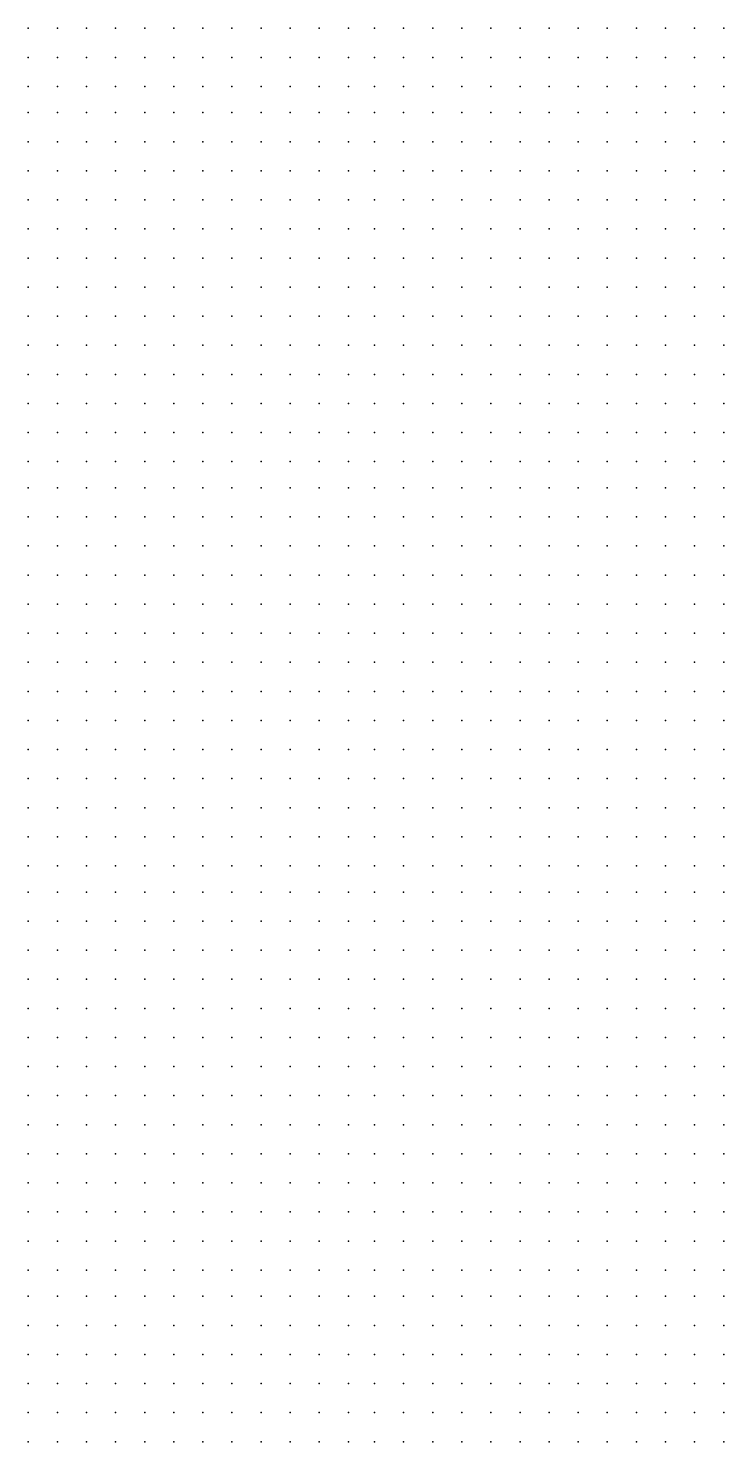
# Model space of a CAD drawing. Extents: x 0.009 to 0.993, y 0.019 to 1.002.
# Drawn here: x 0.506 to 0.745, y 0.019 to 0.505 of the extents above; entities that cross this region are included whole.
import ezdxf

# ---------------------------------------------------------------- set-up
doc = ezdxf.new("R2010")
doc.units = 0

msp = doc.modelspace()

# ---------------------------------------------------------------- linework, layer by layer
at = {"color": 131}
for p in [(0.506, 0.505, 0.441), (0.506, 0.495, 0.438), (0.506, 0.178, 0.439), (0.506, 0.168, 0.441), (0.725, 0.158, 0.439), (0.735, 0.158, 0.438), (0.516, 0.148, 0.44), (0.526, 0.138, 0.438), (0.526, 0.128, 0.44), (0.655, 0.128, 0.438), (0.536, 0.118, 0.439), (0.645, 0.118, 0.438), (0.546, 0.108, 0.439), (0.635, 0.108, 0.438), (0.556, 0.098, 0.44), (0.625, 0.098, 0.438), (0.566, 0.088, 0.441), (0.576, 0.088, 0.44), (0.586, 0.088, 0.438), (0.606, 0.088, 0.438), (0.616, 0.088, 0.441)]:
    msp.add_point(p, dxfattribs=at)
at = {"color": 128}
for p in [(0.516, 0.505, 0.429), (0.506, 0.476, 0.43), (0.506, 0.227, 0.427), (0.506, 0.217, 0.43), (0.516, 0.198, 0.428), (0.526, 0.178, 0.427), (0.526, 0.168, 0.43), (0.536, 0.158, 0.428), (0.695, 0.158, 0.429), (0.546, 0.148, 0.427), (0.546, 0.138, 0.43), (0.655, 0.138, 0.43), (0.556, 0.128, 0.429), (0.566, 0.118, 0.428), (0.576, 0.108, 0.429), (0.625, 0.108, 0.43), (0.596, 0.098, 0.429), (0.606, 0.098, 0.429)]:
    msp.add_point(p, dxfattribs=at)
at = {"color": 125}
for p in [(0.526, 0.505, 0.418), (0.506, 0.247, 0.419), (0.516, 0.227, 0.418), (0.526, 0.208, 0.418), (0.536, 0.188, 0.419), (0.546, 0.178, 0.417), (0.556, 0.168, 0.416), (0.695, 0.168, 0.417), (0.705, 0.168, 0.419), (0.556, 0.158, 0.419), (0.665, 0.158, 0.417), (0.566, 0.148, 0.418), (0.645, 0.148, 0.417), (0.576, 0.138, 0.417), (0.635, 0.138, 0.419), (0.625, 0.128, 0.418), (0.586, 0.118, 0.418), (0.596, 0.108, 0.419)]:
    msp.add_point(p, dxfattribs=at)
at = {"color": 122}
for p in [(0.536, 0.505, 0.408), (0.526, 0.485, 0.407), (0.516, 0.466, 0.407), (0.506, 0.267, 0.408), (0.526, 0.237, 0.405), (0.536, 0.217, 0.407), (0.546, 0.208, 0.405), (0.556, 0.188, 0.408), (0.566, 0.178, 0.407), (0.705, 0.178, 0.406), (0.715, 0.178, 0.408), (0.725, 0.178, 0.407), (0.735, 0.178, 0.405), (0.576, 0.168, 0.407), (0.665, 0.168, 0.407), (0.586, 0.158, 0.408), (0.596, 0.158, 0.405), (0.625, 0.158, 0.405), (0.635, 0.158, 0.407), (0.596, 0.148, 0.408), (0.606, 0.148, 0.407), (0.616, 0.148, 0.408), (0.606, 0.138, 0.408)]:
    msp.add_point(p, dxfattribs=at)
at = {"color": 120}
for p in [(0.546, 0.505, 0.398), (0.526, 0.476, 0.401), (0.516, 0.456, 0.399), (0.506, 0.277, 0.401), (0.516, 0.267, 0.398), (0.526, 0.247, 0.4), (0.546, 0.217, 0.4), (0.556, 0.208, 0.398), (0.566, 0.198, 0.398), (0.576, 0.188, 0.398), (0.586, 0.178, 0.399), (0.675, 0.178, 0.399), (0.745, 0.178, 0.4), (0.596, 0.168, 0.401), (0.606, 0.168, 0.399), (0.616, 0.168, 0.399), (0.625, 0.168, 0.399), (0.635, 0.168, 0.4)]:
    msp.add_point(p, dxfattribs=at)
at = {"color": 117}
for p in [(0.556, 0.505, 0.389), (0.715, 0.505, 0.388), (0.725, 0.495, 0.387), (0.735, 0.485, 0.387), (0.536, 0.476, 0.387), (0.745, 0.476, 0.389), (0.516, 0.446, 0.389), (0.526, 0.267, 0.389), (0.546, 0.237, 0.389), (0.556, 0.227, 0.388), (0.566, 0.217, 0.387), (0.576, 0.208, 0.387), (0.586, 0.198, 0.388), (0.606, 0.188, 0.388), (0.675, 0.188, 0.388), (0.685, 0.188, 0.39), (0.745, 0.188, 0.39), (0.606, 0.118, 0.388)]:
    msp.add_point(p, dxfattribs=at)
at = {"color": 115}
for p in [(0.566, 0.505, 0.38), (0.705, 0.505, 0.38), (0.556, 0.495, 0.38), (0.546, 0.485, 0.383), (0.745, 0.466, 0.382), (0.526, 0.277, 0.382), (0.536, 0.267, 0.38), (0.546, 0.247, 0.383), (0.556, 0.237, 0.382), (0.566, 0.227, 0.381), (0.576, 0.217, 0.381), (0.586, 0.208, 0.382), (0.606, 0.198, 0.381), (0.695, 0.198, 0.38), (0.705, 0.198, 0.382), (0.715, 0.198, 0.383), (0.745, 0.198, 0.382)]:
    msp.add_point(p, dxfattribs=at)
at = {"color": 112}
for p in [(0.576, 0.505, 0.371), (0.566, 0.495, 0.37), (0.705, 0.495, 0.369), (0.556, 0.485, 0.372), (0.725, 0.476, 0.369), (0.735, 0.466, 0.372), (0.536, 0.456, 0.371), (0.745, 0.446, 0.369), (0.506, 0.317, 0.369), (0.516, 0.307, 0.369), (0.546, 0.267, 0.371), (0.556, 0.257, 0.369), (0.596, 0.217, 0.37), (0.616, 0.208, 0.37), (0.695, 0.208, 0.369), (0.705, 0.208, 0.371)]:
    msp.add_point(p, dxfattribs=at)
at = {"color": 110}
for p in [(0.586, 0.505, 0.364), (0.685, 0.505, 0.365), (0.556, 0.476, 0.362), (0.735, 0.456, 0.364), (0.536, 0.446, 0.363), (0.745, 0.436, 0.363), (0.506, 0.416, 0.365), (0.546, 0.277, 0.365), (0.556, 0.267, 0.363), (0.596, 0.227, 0.362), (0.606, 0.217, 0.365), (0.715, 0.217, 0.362), (0.725, 0.217, 0.364), (0.635, 0.208, 0.365), (0.645, 0.208, 0.364), (0.655, 0.208, 0.363), (0.665, 0.208, 0.364), (0.675, 0.208, 0.365)]:
    msp.add_point(p, dxfattribs=at)
at = {"color": 108}
for p in [(0.596, 0.505, 0.357), (0.735, 0.446, 0.357), (0.526, 0.426, 0.357), (0.745, 0.426, 0.357), (0.516, 0.416, 0.357), (0.556, 0.277, 0.356), (0.606, 0.227, 0.356), (0.725, 0.227, 0.355), (0.625, 0.217, 0.357), (0.685, 0.217, 0.355), (0.695, 0.217, 0.357)]:
    msp.add_point(p, dxfattribs=at)
at = {"color": 107}
for p in [(0.606, 0.505, 0.351), (0.665, 0.505, 0.352), (0.586, 0.495, 0.352), (0.685, 0.495, 0.352), (0.556, 0.466, 0.353), (0.725, 0.456, 0.352), (0.536, 0.436, 0.354), (0.506, 0.406, 0.353), (0.506, 0.337, 0.351), (0.516, 0.327, 0.353), (0.526, 0.317, 0.354), (0.536, 0.307, 0.353), (0.546, 0.297, 0.351), (0.566, 0.267, 0.354), (0.576, 0.257, 0.353), (0.586, 0.247, 0.353), (0.596, 0.237, 0.354), (0.745, 0.237, 0.354), (0.616, 0.227, 0.351), (0.715, 0.227, 0.352), (0.635, 0.217, 0.354), (0.645, 0.217, 0.352), (0.655, 0.217, 0.351), (0.665, 0.217, 0.352), (0.675, 0.217, 0.353)]:
    msp.add_point(p, dxfattribs=at)
at = {"color": 105}
for p in [(0.616, 0.505, 0.346), (0.625, 0.505, 0.344), (0.645, 0.505, 0.344), (0.655, 0.505, 0.347), (0.675, 0.495, 0.344), (0.705, 0.476, 0.347), (0.556, 0.456, 0.344), (0.725, 0.446, 0.344), (0.536, 0.426, 0.346), (0.516, 0.406, 0.347), (0.516, 0.337, 0.346), (0.526, 0.327, 0.347), (0.536, 0.317, 0.346), (0.546, 0.307, 0.345), (0.576, 0.267, 0.346), (0.586, 0.257, 0.345), (0.596, 0.247, 0.345), (0.745, 0.247, 0.346), (0.606, 0.237, 0.347), (0.725, 0.237, 0.346), (0.625, 0.227, 0.346), (0.695, 0.227, 0.346)]:
    msp.add_point(p, dxfattribs=at)
at = {"color": 104}
for p in [(0.635, 0.505, 0.343), (0.596, 0.495, 0.343), (0.566, 0.466, 0.34), (0.715, 0.456, 0.34), (0.546, 0.436, 0.341), (0.735, 0.426, 0.343), (0.526, 0.406, 0.34), (0.745, 0.406, 0.342), (0.506, 0.396, 0.342), (0.506, 0.347, 0.342), (0.526, 0.337, 0.34), (0.536, 0.327, 0.34), (0.556, 0.297, 0.343), (0.566, 0.287, 0.341), (0.735, 0.247, 0.341), (0.616, 0.237, 0.341), (0.715, 0.237, 0.342), (0.635, 0.227, 0.342), (0.675, 0.227, 0.34), (0.685, 0.227, 0.343)]:
    msp.add_point(p, dxfattribs=at)
at = {"color": 109}
for p in [(0.675, 0.505, 0.358), (0.576, 0.495, 0.361), (0.695, 0.495, 0.361), (0.566, 0.485, 0.36), (0.705, 0.485, 0.358), (0.715, 0.476, 0.358), (0.725, 0.466, 0.36), (0.546, 0.456, 0.358), (0.506, 0.327, 0.36), (0.516, 0.317, 0.361), (0.526, 0.307, 0.361), (0.536, 0.297, 0.36), (0.546, 0.287, 0.358), (0.566, 0.257, 0.361), (0.576, 0.247, 0.36), (0.586, 0.237, 0.36), (0.735, 0.227, 0.358), (0.745, 0.227, 0.361), (0.616, 0.217, 0.361), (0.705, 0.217, 0.36)]:
    msp.add_point(p, dxfattribs=at)
at = {"color": 113}
for p in [(0.695, 0.505, 0.373), (0.546, 0.476, 0.375), (0.745, 0.456, 0.376), (0.526, 0.446, 0.376), (0.526, 0.287, 0.375), (0.536, 0.277, 0.373), (0.556, 0.247, 0.376), (0.566, 0.237, 0.374), (0.576, 0.227, 0.374), (0.586, 0.217, 0.375), (0.606, 0.208, 0.373), (0.715, 0.208, 0.373), (0.725, 0.208, 0.374), (0.735, 0.208, 0.375), (0.745, 0.208, 0.375), (0.625, 0.198, 0.376), (0.635, 0.198, 0.375), (0.645, 0.198, 0.374), (0.655, 0.198, 0.374), (0.665, 0.198, 0.375)]:
    msp.add_point(p, dxfattribs=at)
at = {"color": 119}
for p in [(0.725, 0.505, 0.396), (0.735, 0.495, 0.396), (0.536, 0.485, 0.395), (0.745, 0.485, 0.397), (0.526, 0.257, 0.395), (0.536, 0.237, 0.397), (0.546, 0.227, 0.395), (0.715, 0.188, 0.395), (0.725, 0.188, 0.395), (0.596, 0.178, 0.396), (0.655, 0.178, 0.395), (0.665, 0.178, 0.397)]:
    msp.add_point(p, dxfattribs=at)
at = {"color": 121}
for p in [(0.735, 0.505, 0.404), (0.536, 0.495, 0.402), (0.745, 0.495, 0.404), (0.506, 0.446, 0.404), (0.516, 0.257, 0.404), (0.536, 0.227, 0.402), (0.556, 0.198, 0.403), (0.566, 0.188, 0.403), (0.576, 0.178, 0.403), (0.685, 0.178, 0.402), (0.695, 0.178, 0.404), (0.586, 0.168, 0.404), (0.645, 0.168, 0.402), (0.655, 0.168, 0.404), (0.606, 0.158, 0.404), (0.616, 0.158, 0.404), (0.606, 0.128, 0.404)]:
    msp.add_point(p, dxfattribs=at)
at = {"color": 123}
for p in [(0.745, 0.505, 0.412), (0.516, 0.247, 0.409), (0.526, 0.227, 0.41), (0.536, 0.208, 0.411), (0.546, 0.198, 0.409), (0.556, 0.178, 0.412), (0.566, 0.168, 0.411), (0.675, 0.168, 0.41), (0.576, 0.158, 0.411), (0.645, 0.158, 0.41), (0.586, 0.148, 0.411), (0.625, 0.148, 0.41), (0.596, 0.138, 0.41), (0.616, 0.138, 0.41), (0.596, 0.128, 0.409), (0.616, 0.128, 0.411), (0.596, 0.118, 0.409), (0.616, 0.118, 0.411)]:
    msp.add_point(p, dxfattribs=at)
at = {"color": 127}
for p in [(0.516, 0.495, 0.425), (0.516, 0.208, 0.425), (0.526, 0.188, 0.425), (0.536, 0.168, 0.425), (0.546, 0.158, 0.424), (0.685, 0.158, 0.425), (0.665, 0.148, 0.426), (0.556, 0.138, 0.426), (0.645, 0.138, 0.424), (0.566, 0.128, 0.425), (0.635, 0.128, 0.425), (0.576, 0.118, 0.424), (0.586, 0.108, 0.424)]:
    msp.add_point(p, dxfattribs=at)
at = {"color": 124}
for p in [(0.526, 0.495, 0.413), (0.516, 0.476, 0.415), (0.506, 0.456, 0.414), (0.506, 0.257, 0.414), (0.516, 0.237, 0.414), (0.526, 0.217, 0.414), (0.536, 0.198, 0.415), (0.546, 0.188, 0.413), (0.685, 0.168, 0.413), (0.745, 0.168, 0.414), (0.566, 0.158, 0.415), (0.655, 0.158, 0.413), (0.576, 0.148, 0.414), (0.635, 0.148, 0.414), (0.586, 0.138, 0.413), (0.625, 0.138, 0.414), (0.586, 0.128, 0.415), (0.606, 0.108, 0.414)]:
    msp.add_point(p, dxfattribs=at)
at = {"color": 118}
for p in [(0.546, 0.495, 0.391), (0.526, 0.466, 0.393), (0.506, 0.436, 0.391), (0.506, 0.287, 0.394), (0.516, 0.277, 0.391), (0.536, 0.247, 0.392), (0.556, 0.217, 0.393), (0.566, 0.208, 0.392), (0.576, 0.198, 0.393), (0.586, 0.188, 0.394), (0.596, 0.188, 0.391), (0.695, 0.188, 0.392), (0.705, 0.188, 0.394), (0.735, 0.188, 0.394), (0.606, 0.178, 0.394), (0.616, 0.178, 0.393), (0.625, 0.178, 0.392), (0.635, 0.178, 0.392), (0.645, 0.178, 0.393)]:
    msp.add_point(p, dxfattribs=at)
at = {"color": 102}
for p in [(0.606, 0.495, 0.336), (0.695, 0.476, 0.336), (0.556, 0.446, 0.336), (0.546, 0.426, 0.334), (0.735, 0.416, 0.336), (0.526, 0.396, 0.334), (0.745, 0.396, 0.333), (0.506, 0.386, 0.333), (0.516, 0.386, 0.333), (0.506, 0.356, 0.334), (0.516, 0.356, 0.333), (0.526, 0.347, 0.334), (0.536, 0.337, 0.334), (0.556, 0.307, 0.336), (0.566, 0.297, 0.334), (0.725, 0.247, 0.336), (0.625, 0.237, 0.335), (0.695, 0.237, 0.334)]:
    msp.add_point(p, dxfattribs=at)
at = {"color": 101}
for p in [(0.616, 0.495, 0.33), (0.655, 0.495, 0.331), (0.566, 0.456, 0.33), (0.715, 0.446, 0.331), (0.725, 0.426, 0.33), (0.536, 0.406, 0.332), (0.516, 0.366, 0.33), (0.526, 0.356, 0.33), (0.546, 0.327, 0.332), (0.556, 0.317, 0.33), (0.576, 0.287, 0.332), (0.586, 0.277, 0.33), (0.735, 0.257, 0.332), (0.616, 0.247, 0.33), (0.715, 0.247, 0.332), (0.685, 0.237, 0.33)]:
    msp.add_point(p, dxfattribs=at)
at = {"color": 100}
for p in [(0.625, 0.495, 0.327), (0.645, 0.495, 0.327), (0.596, 0.485, 0.329), (0.675, 0.485, 0.329), (0.586, 0.476, 0.326), (0.576, 0.466, 0.327), (0.705, 0.456, 0.327), (0.556, 0.436, 0.328), (0.546, 0.416, 0.327), (0.735, 0.406, 0.329), (0.536, 0.396, 0.327), (0.526, 0.386, 0.329), (0.506, 0.376, 0.328), (0.516, 0.376, 0.329), (0.526, 0.376, 0.327), (0.506, 0.366, 0.329), (0.526, 0.366, 0.327), (0.536, 0.347, 0.329), (0.546, 0.337, 0.327), (0.566, 0.307, 0.328), (0.576, 0.297, 0.326), (0.596, 0.267, 0.329), (0.745, 0.267, 0.329), (0.606, 0.257, 0.329), (0.725, 0.257, 0.327), (0.705, 0.247, 0.327), (0.635, 0.237, 0.329), (0.675, 0.237, 0.326)]:
    msp.add_point(p, dxfattribs=at)
at = {"color": 99}
for p in [(0.635, 0.495, 0.325), (0.685, 0.476, 0.325), (0.695, 0.466, 0.324), (0.715, 0.436, 0.324), (0.725, 0.416, 0.323), (0.546, 0.406, 0.322), (0.536, 0.386, 0.323), (0.745, 0.386, 0.322), (0.536, 0.376, 0.322), (0.536, 0.366, 0.322), (0.536, 0.356, 0.325), (0.546, 0.347, 0.322), (0.556, 0.327, 0.324), (0.566, 0.317, 0.322), (0.586, 0.287, 0.323), (0.735, 0.267, 0.323), (0.715, 0.257, 0.322), (0.625, 0.247, 0.323), (0.695, 0.247, 0.322), (0.645, 0.237, 0.325), (0.655, 0.237, 0.323), (0.665, 0.237, 0.324)]:
    msp.add_point(p, dxfattribs=at)
at = {"color": 103}
for p in [(0.665, 0.495, 0.337), (0.586, 0.485, 0.339), (0.685, 0.485, 0.338), (0.576, 0.476, 0.338), (0.705, 0.466, 0.337), (0.725, 0.436, 0.337), (0.536, 0.416, 0.338), (0.516, 0.396, 0.339), (0.516, 0.347, 0.339), (0.546, 0.317, 0.338), (0.576, 0.277, 0.339), (0.586, 0.267, 0.338), (0.596, 0.257, 0.337), (0.745, 0.257, 0.338), (0.606, 0.247, 0.338), (0.705, 0.237, 0.338), (0.645, 0.227, 0.339), (0.655, 0.227, 0.338), (0.665, 0.227, 0.338)]:
    msp.add_point(p, dxfattribs=at)
at = {"color": 114}
for p in [(0.715, 0.495, 0.378), (0.725, 0.485, 0.378), (0.735, 0.476, 0.379), (0.536, 0.466, 0.379), (0.516, 0.436, 0.379), (0.506, 0.426, 0.379), (0.506, 0.307, 0.378), (0.516, 0.297, 0.377), (0.546, 0.257, 0.377), (0.596, 0.208, 0.377), (0.616, 0.198, 0.378), (0.675, 0.198, 0.377), (0.685, 0.198, 0.379)]:
    msp.add_point(p, dxfattribs=at)
at = {"color": 130}
for p in [(0.506, 0.485, 0.435), (0.506, 0.198, 0.435), (0.506, 0.188, 0.437), (0.516, 0.168, 0.435), (0.516, 0.158, 0.437), (0.705, 0.158, 0.434), (0.715, 0.158, 0.437), (0.526, 0.148, 0.435), (0.685, 0.148, 0.437), (0.536, 0.138, 0.434), (0.665, 0.138, 0.436), (0.536, 0.128, 0.437), (0.546, 0.118, 0.436), (0.556, 0.108, 0.436), (0.566, 0.098, 0.437), (0.576, 0.098, 0.434), (0.596, 0.088, 0.437)]:
    msp.add_point(p, dxfattribs=at)
at = {"color": 126}
for p in [(0.516, 0.485, 0.42), (0.506, 0.466, 0.423), (0.506, 0.237, 0.423), (0.516, 0.217, 0.422), (0.526, 0.198, 0.421), (0.536, 0.178, 0.422), (0.546, 0.168, 0.42), (0.715, 0.168, 0.421), (0.725, 0.168, 0.422), (0.735, 0.168, 0.42), (0.675, 0.158, 0.421), (0.556, 0.148, 0.422), (0.655, 0.148, 0.422), (0.566, 0.138, 0.422), (0.576, 0.128, 0.42), (0.625, 0.118, 0.422), (0.616, 0.108, 0.422)]:
    msp.add_point(p, dxfattribs=at)
at = {"color": 106}
for p in [(0.576, 0.485, 0.35), (0.695, 0.485, 0.348), (0.566, 0.476, 0.35), (0.715, 0.466, 0.349), (0.546, 0.446, 0.349), (0.735, 0.436, 0.35), (0.526, 0.416, 0.348), (0.745, 0.416, 0.35), (0.556, 0.287, 0.35), (0.566, 0.277, 0.348), (0.735, 0.237, 0.35), (0.705, 0.227, 0.349)]:
    msp.add_point(p, dxfattribs=at)
at = {"color": 98}
for p in [(0.606, 0.485, 0.32), (0.665, 0.485, 0.32), (0.566, 0.446, 0.321), (0.556, 0.426, 0.321), (0.735, 0.396, 0.32), (0.556, 0.337, 0.319), (0.576, 0.307, 0.319), (0.596, 0.277, 0.321), (0.745, 0.277, 0.319), (0.606, 0.267, 0.32), (0.616, 0.257, 0.32)]:
    msp.add_point(p, dxfattribs=at)
at = {"color": 96}
for p in [(0.616, 0.485, 0.312), (0.655, 0.485, 0.312), (0.596, 0.476, 0.314), (0.675, 0.476, 0.313), (0.586, 0.466, 0.312), (0.685, 0.466, 0.311), (0.695, 0.456, 0.313), (0.566, 0.436, 0.313), (0.556, 0.406, 0.311), (0.556, 0.347, 0.314), (0.576, 0.317, 0.313), (0.596, 0.287, 0.314), (0.606, 0.277, 0.312), (0.735, 0.277, 0.313), (0.715, 0.267, 0.312), (0.675, 0.247, 0.311)]:
    msp.add_point(p, dxfattribs=at)
at = {"color": 94}
for p in [(0.625, 0.485, 0.307), (0.635, 0.485, 0.305), (0.645, 0.485, 0.307), (0.576, 0.446, 0.306), (0.566, 0.426, 0.307), (0.715, 0.406, 0.304), (0.556, 0.386, 0.306), (0.556, 0.376, 0.306), (0.745, 0.376, 0.307), (0.556, 0.366, 0.307), (0.566, 0.347, 0.305), (0.576, 0.327, 0.307), (0.586, 0.317, 0.304), (0.606, 0.287, 0.305), (0.705, 0.267, 0.306), (0.655, 0.247, 0.306), (0.665, 0.247, 0.307)]:
    msp.add_point(p, dxfattribs=at)
at = {"color": 111}
for p in [(0.715, 0.485, 0.368), (0.546, 0.466, 0.366), (0.526, 0.436, 0.366), (0.516, 0.426, 0.368), (0.526, 0.297, 0.368), (0.536, 0.287, 0.367), (0.566, 0.247, 0.368), (0.576, 0.237, 0.367), (0.586, 0.227, 0.368), (0.735, 0.217, 0.366), (0.745, 0.217, 0.368), (0.625, 0.208, 0.367), (0.685, 0.208, 0.367)]:
    msp.add_point(p, dxfattribs=at)
at = {"color": 93}
for p in [(0.606, 0.476, 0.302), (0.665, 0.476, 0.302), (0.695, 0.446, 0.303), (0.705, 0.426, 0.303), (0.566, 0.416, 0.302), (0.576, 0.337, 0.301), (0.596, 0.307, 0.302), (0.735, 0.287, 0.303), (0.616, 0.277, 0.301), (0.715, 0.277, 0.303), (0.685, 0.257, 0.303)]:
    msp.add_point(p, dxfattribs=at)
at = {"color": 90}
for p in [(0.616, 0.476, 0.292), (0.655, 0.476, 0.291), (0.576, 0.426, 0.292), (0.705, 0.406, 0.292), (0.715, 0.386, 0.291), (0.725, 0.376, 0.292), (0.745, 0.366, 0.29), (0.576, 0.356, 0.29), (0.586, 0.337, 0.291), (0.735, 0.297, 0.291), (0.695, 0.277, 0.29), (0.685, 0.267, 0.291), (0.645, 0.257, 0.29)]:
    msp.add_point(p, dxfattribs=at)
at = {"color": 88}
for p in [(0.625, 0.476, 0.284), (0.645, 0.476, 0.284), (0.606, 0.466, 0.283), (0.695, 0.416, 0.283), (0.576, 0.406, 0.285), (0.576, 0.396, 0.283), (0.576, 0.386, 0.283), (0.705, 0.386, 0.283), (0.576, 0.376, 0.284), (0.715, 0.376, 0.285), (0.735, 0.366, 0.285), (0.586, 0.347, 0.284), (0.616, 0.307, 0.284), (0.625, 0.287, 0.283), (0.635, 0.267, 0.285), (0.655, 0.257, 0.284)]:
    msp.add_point(p, dxfattribs=at)
at = {"color": 87}
for p in [(0.635, 0.476, 0.281), (0.665, 0.466, 0.282), (0.596, 0.456, 0.282), (0.675, 0.456, 0.281), (0.586, 0.436, 0.28), (0.695, 0.406, 0.279), (0.725, 0.366, 0.282), (0.596, 0.337, 0.281), (0.606, 0.327, 0.28), (0.616, 0.317, 0.279), (0.725, 0.307, 0.279), (0.735, 0.307, 0.279), (0.745, 0.307, 0.279), (0.625, 0.297, 0.279), (0.705, 0.297, 0.282), (0.695, 0.287, 0.282), (0.685, 0.277, 0.28), (0.675, 0.267, 0.28)]:
    msp.add_point(p, dxfattribs=at)
at = {"color": 92}
for p in [(0.596, 0.466, 0.298), (0.675, 0.466, 0.297), (0.586, 0.456, 0.3), (0.685, 0.456, 0.298), (0.576, 0.436, 0.298), (0.705, 0.416, 0.297), (0.566, 0.406, 0.299), (0.715, 0.396, 0.298), (0.725, 0.386, 0.3), (0.735, 0.376, 0.299), (0.566, 0.366, 0.297), (0.566, 0.356, 0.3), (0.586, 0.327, 0.297), (0.606, 0.297, 0.299), (0.725, 0.287, 0.298), (0.705, 0.277, 0.297), (0.625, 0.267, 0.298), (0.695, 0.267, 0.299), (0.635, 0.257, 0.3)]:
    msp.add_point(p, dxfattribs=at)
at = {"color": 84}
for p in [(0.616, 0.466, 0.268), (0.655, 0.466, 0.268), (0.596, 0.446, 0.269), (0.685, 0.426, 0.271), (0.586, 0.416, 0.271), (0.685, 0.416, 0.268), (0.586, 0.406, 0.27), (0.586, 0.396, 0.269), (0.586, 0.386, 0.27), (0.586, 0.376, 0.271), (0.695, 0.376, 0.271), (0.695, 0.366, 0.269), (0.705, 0.356, 0.271), (0.735, 0.356, 0.271), (0.745, 0.356, 0.269), (0.705, 0.347, 0.268), (0.715, 0.347, 0.268), (0.695, 0.327, 0.268), (0.705, 0.327, 0.269), (0.715, 0.327, 0.268), (0.695, 0.317, 0.27), (0.725, 0.317, 0.27), (0.635, 0.307, 0.269), (0.685, 0.307, 0.269), (0.635, 0.297, 0.269), (0.685, 0.297, 0.271), (0.635, 0.287, 0.269), (0.645, 0.267, 0.268)]:
    msp.add_point(p, dxfattribs=at)
at = {"color": 80}
for p in [(0.625, 0.466, 0.256), (0.645, 0.466, 0.256), (0.596, 0.426, 0.254), (0.596, 0.406, 0.254), (0.596, 0.396, 0.255), (0.675, 0.396, 0.254), (0.596, 0.386, 0.256), (0.675, 0.386, 0.255), (0.596, 0.376, 0.256), (0.665, 0.356, 0.255), (0.616, 0.347, 0.254), (0.655, 0.347, 0.255), (0.735, 0.327, 0.256)]:
    msp.add_point(p, dxfattribs=at)
at = {"color": 79}
for p in [(0.635, 0.466, 0.251), (0.675, 0.426, 0.252), (0.596, 0.416, 0.253), (0.675, 0.416, 0.251), (0.675, 0.406, 0.252), (0.665, 0.376, 0.25), (0.665, 0.366, 0.253), (0.606, 0.356, 0.251), (0.655, 0.356, 0.251), (0.625, 0.347, 0.251), (0.635, 0.347, 0.252), (0.645, 0.347, 0.253), (0.735, 0.337, 0.252), (0.655, 0.297, 0.253), (0.645, 0.287, 0.252), (0.665, 0.287, 0.25), (0.655, 0.267, 0.252)]:
    msp.add_point(p, dxfattribs=at)
at = {"color": 116}
for p in [(0.526, 0.456, 0.385), (0.506, 0.297, 0.386), (0.516, 0.287, 0.384), (0.536, 0.257, 0.386), (0.596, 0.198, 0.384), (0.725, 0.198, 0.384), (0.735, 0.198, 0.384), (0.616, 0.188, 0.386), (0.625, 0.188, 0.384), (0.635, 0.188, 0.384), (0.645, 0.188, 0.384), (0.655, 0.188, 0.385), (0.665, 0.188, 0.386)]:
    msp.add_point(p, dxfattribs=at)
at = {"color": 97}
for p in [(0.576, 0.456, 0.316), (0.705, 0.446, 0.318), (0.715, 0.426, 0.317), (0.556, 0.416, 0.315), (0.725, 0.406, 0.316), (0.546, 0.396, 0.318), (0.546, 0.386, 0.316), (0.546, 0.376, 0.315), (0.546, 0.366, 0.315), (0.546, 0.356, 0.318), (0.566, 0.327, 0.316), (0.586, 0.297, 0.317), (0.725, 0.267, 0.317), (0.705, 0.257, 0.316), (0.635, 0.247, 0.315), (0.685, 0.247, 0.317)]:
    msp.add_point(p, dxfattribs=at)
at = {"color": 82}
for p in [(0.606, 0.456, 0.263), (0.665, 0.456, 0.262), (0.606, 0.347, 0.262), (0.675, 0.347, 0.261), (0.675, 0.337, 0.262), (0.725, 0.337, 0.262), (0.635, 0.327, 0.263), (0.645, 0.327, 0.261), (0.665, 0.327, 0.261), (0.675, 0.327, 0.263), (0.645, 0.317, 0.263), (0.655, 0.317, 0.261), (0.665, 0.317, 0.262), (0.745, 0.317, 0.261), (0.645, 0.307, 0.262), (0.665, 0.307, 0.261)]:
    msp.add_point(p, dxfattribs=at)
at = {"color": 77}
for p in [(0.616, 0.456, 0.243), (0.606, 0.446, 0.245), (0.665, 0.446, 0.244), (0.655, 0.376, 0.243), (0.635, 0.356, 0.244), (0.645, 0.277, 0.245), (0.665, 0.277, 0.243)]:
    msp.add_point(p, dxfattribs=at)
at = {"color": 71}
for p in [(0.625, 0.456, 0.222), (0.645, 0.456, 0.222), (0.616, 0.406, 0.222), (0.655, 0.406, 0.223), (0.625, 0.396, 0.221), (0.645, 0.396, 0.223)]:
    msp.add_point(p, dxfattribs=at)
at = {"color": 68}
for p in [(0.635, 0.456, 0.21), (0.616, 0.416, 0.212), (0.655, 0.416, 0.212), (0.625, 0.406, 0.21), (0.645, 0.406, 0.211)]:
    msp.add_point(p, dxfattribs=at)
at = {"color": 76}
for p in [(0.655, 0.456, 0.242), (0.606, 0.396, 0.241), (0.665, 0.396, 0.242), (0.606, 0.386, 0.242), (0.606, 0.376, 0.241), (0.645, 0.366, 0.242), (0.625, 0.356, 0.24), (0.745, 0.327, 0.242)]:
    msp.add_point(p, dxfattribs=at)
at = {"color": 89}
for p in [(0.586, 0.446, 0.289), (0.685, 0.446, 0.286), (0.695, 0.426, 0.288), (0.576, 0.416, 0.287), (0.705, 0.396, 0.287), (0.576, 0.366, 0.286), (0.596, 0.327, 0.288), (0.606, 0.317, 0.287), (0.616, 0.297, 0.289), (0.715, 0.297, 0.286), (0.725, 0.297, 0.289), (0.705, 0.287, 0.289), (0.625, 0.277, 0.288), (0.665, 0.257, 0.288)]:
    msp.add_point(p, dxfattribs=at)
at = {"color": 69}
for p in [(0.616, 0.446, 0.216), (0.655, 0.446, 0.216)]:
    msp.add_point(p, dxfattribs=at)
at = {"color": 59}
for p in [(0.625, 0.446, 0.18), (0.645, 0.446, 0.18), (0.635, 0.416, 0.179)]:
    msp.add_point(p, dxfattribs=at)
at = {"color": 50}
msp.add_point((0.635, 0.446, 0.145), dxfattribs=at)
at = {"color": 83}
for p in [(0.675, 0.446, 0.267), (0.685, 0.406, 0.266), (0.685, 0.396, 0.265), (0.685, 0.386, 0.265), (0.685, 0.376, 0.264), (0.685, 0.366, 0.264), (0.596, 0.356, 0.265), (0.685, 0.356, 0.264), (0.695, 0.356, 0.267), (0.685, 0.347, 0.264), (0.695, 0.347, 0.267), (0.725, 0.347, 0.265), (0.616, 0.337, 0.265), (0.685, 0.337, 0.265), (0.695, 0.337, 0.267), (0.705, 0.337, 0.267), (0.715, 0.337, 0.266), (0.625, 0.327, 0.267), (0.685, 0.327, 0.266), (0.725, 0.327, 0.264), (0.635, 0.317, 0.267), (0.675, 0.317, 0.264), (0.685, 0.317, 0.267), (0.735, 0.317, 0.267), (0.675, 0.307, 0.264), (0.675, 0.297, 0.264), (0.675, 0.287, 0.264), (0.675, 0.277, 0.267), (0.665, 0.267, 0.266)]:
    msp.add_point(p, dxfattribs=at)
at = {"color": 81}
for p in [(0.596, 0.436, 0.259), (0.675, 0.436, 0.257), (0.675, 0.376, 0.257), (0.596, 0.366, 0.258), (0.675, 0.366, 0.258), (0.675, 0.356, 0.26), (0.665, 0.347, 0.258), (0.735, 0.347, 0.259), (0.625, 0.337, 0.26), (0.635, 0.337, 0.258), (0.645, 0.337, 0.258), (0.655, 0.337, 0.258), (0.665, 0.337, 0.26), (0.655, 0.327, 0.26), (0.655, 0.307, 0.259), (0.645, 0.297, 0.259), (0.665, 0.297, 0.257)]:
    msp.add_point(p, dxfattribs=at)
at = {"color": 74}
for p in [(0.606, 0.436, 0.233), (0.665, 0.436, 0.232), (0.606, 0.416, 0.233), (0.665, 0.416, 0.233), (0.655, 0.396, 0.232), (0.635, 0.376, 0.232)]:
    msp.add_point(p, dxfattribs=at)
at = {"color": 64}
for p in [(0.616, 0.436, 0.197), (0.655, 0.436, 0.196)]:
    msp.add_point(p, dxfattribs=at)
at = {"color": 48}
for p in [(0.625, 0.436, 0.138), (0.645, 0.436, 0.138)]:
    msp.add_point(p, dxfattribs=at)
at = {"color": 12}
msp.add_point((0.635, 0.436, 0.009), dxfattribs=at)
at = {"color": 86}
for p in [(0.685, 0.436, 0.277), (0.695, 0.396, 0.276), (0.705, 0.376, 0.278), (0.715, 0.366, 0.278), (0.586, 0.356, 0.278), (0.625, 0.307, 0.276), (0.705, 0.307, 0.276), (0.715, 0.307, 0.278), (0.695, 0.297, 0.277)]:
    msp.add_point(p, dxfattribs=at)
at = {"color": 91}
for p in [(0.695, 0.436, 0.294), (0.566, 0.396, 0.296), (0.566, 0.386, 0.295), (0.566, 0.376, 0.296), (0.576, 0.347, 0.295), (0.596, 0.317, 0.295), (0.606, 0.307, 0.293), (0.745, 0.297, 0.295), (0.616, 0.287, 0.294), (0.715, 0.287, 0.294), (0.675, 0.257, 0.296)]:
    msp.add_point(p, dxfattribs=at)
at = {"color": 95}
for p in [(0.705, 0.436, 0.31), (0.715, 0.416, 0.31), (0.556, 0.396, 0.308), (0.725, 0.396, 0.309), (0.735, 0.386, 0.31), (0.556, 0.356, 0.31), (0.566, 0.337, 0.31), (0.586, 0.307, 0.31), (0.596, 0.297, 0.308), (0.745, 0.287, 0.308), (0.725, 0.277, 0.308), (0.616, 0.267, 0.31), (0.625, 0.257, 0.31), (0.695, 0.257, 0.31), (0.645, 0.247, 0.309)]:
    msp.add_point(p, dxfattribs=at)
at = {"color": 85}
for p in [(0.586, 0.426, 0.274), (0.695, 0.386, 0.274), (0.586, 0.366, 0.273), (0.705, 0.366, 0.274), (0.715, 0.356, 0.272), (0.725, 0.356, 0.273), (0.596, 0.347, 0.273), (0.606, 0.337, 0.272), (0.616, 0.327, 0.273), (0.625, 0.317, 0.272), (0.705, 0.317, 0.272), (0.715, 0.317, 0.272), (0.695, 0.307, 0.273), (0.685, 0.287, 0.274), (0.635, 0.277, 0.272)]:
    msp.add_point(p, dxfattribs=at)
at = {"color": 73}
for p in [(0.606, 0.426, 0.23), (0.665, 0.426, 0.229), (0.616, 0.396, 0.229), (0.616, 0.386, 0.231), (0.645, 0.386, 0.231), (0.625, 0.376, 0.228), (0.745, 0.337, 0.231)]:
    msp.add_point(p, dxfattribs=at)
at = {"color": 65}
for p in [(0.616, 0.426, 0.201), (0.655, 0.426, 0.201)]:
    msp.add_point(p, dxfattribs=at)
at = {"color": 55}
for p in [(0.625, 0.426, 0.165), (0.645, 0.426, 0.165)]:
    msp.add_point(p, dxfattribs=at)
at = {"color": 45}
msp.add_point((0.635, 0.426, 0.13), dxfattribs=at)
at = {"color": 63}
for p in [(0.625, 0.416, 0.192), (0.645, 0.416, 0.192)]:
    msp.add_point(p, dxfattribs=at)
at = {"color": 75}
for p in [(0.606, 0.406, 0.237), (0.665, 0.406, 0.238), (0.655, 0.386, 0.238), (0.645, 0.376, 0.237), (0.606, 0.366, 0.238), (0.635, 0.366, 0.236), (0.616, 0.356, 0.237), (0.655, 0.287, 0.236)]:
    msp.add_point(p, dxfattribs=at)
at = {"color": 66}
for p in [(0.635, 0.406, 0.205), (0.616, 0.366, 0.203)]:
    msp.add_point(p, dxfattribs=at)
at = {"color": 70}
msp.add_point((0.635, 0.396, 0.219), dxfattribs=at)
at = {"color": 72}
for p in [(0.625, 0.386, 0.227), (0.635, 0.386, 0.227), (0.616, 0.376, 0.226), (0.625, 0.366, 0.227)]:
    msp.add_point(p, dxfattribs=at)
at = {"color": 78}
for p in [(0.665, 0.386, 0.246), (0.655, 0.366, 0.247), (0.645, 0.356, 0.247), (0.745, 0.347, 0.246)]:
    msp.add_point(p, dxfattribs=at)
at = {"color": 62}
msp.add_point((0.655, 0.277, 0.189), dxfattribs=at)
at = {"color": 129}
for p in [(0.506, 0.208, 0.433), (0.516, 0.188, 0.431), (0.516, 0.178, 0.433), (0.526, 0.158, 0.433), (0.745, 0.158, 0.433), (0.536, 0.148, 0.431), (0.675, 0.148, 0.432), (0.546, 0.128, 0.433), (0.645, 0.128, 0.431), (0.556, 0.118, 0.432), (0.635, 0.118, 0.431), (0.566, 0.108, 0.432), (0.586, 0.098, 0.431), (0.616, 0.098, 0.433)]:
    msp.add_point(p, dxfattribs=at)
at = {"color": 132}
for p in [(0.506, 0.158, 0.442), (0.506, 0.148, 0.444), (0.695, 0.148, 0.443), (0.516, 0.138, 0.442), (0.675, 0.138, 0.442), (0.516, 0.128, 0.444), (0.665, 0.128, 0.444), (0.526, 0.118, 0.443), (0.536, 0.108, 0.442), (0.546, 0.098, 0.443), (0.556, 0.088, 0.444), (0.586, 0.078, 0.444), (0.596, 0.078, 0.444)]:
    msp.add_point(p, dxfattribs=at)
at = {"color": 133}
for p in [(0.705, 0.148, 0.448), (0.506, 0.138, 0.446), (0.685, 0.138, 0.448), (0.506, 0.128, 0.447), (0.516, 0.118, 0.446), (0.655, 0.118, 0.445), (0.526, 0.108, 0.446), (0.645, 0.108, 0.445), (0.526, 0.098, 0.448), (0.536, 0.098, 0.445), (0.635, 0.098, 0.445), (0.546, 0.088, 0.446), (0.625, 0.088, 0.446), (0.556, 0.078, 0.447), (0.566, 0.078, 0.446), (0.576, 0.078, 0.445), (0.606, 0.078, 0.446)]:
    msp.add_point(p, dxfattribs=at)
at = {"color": 135}
for p in [(0.715, 0.148, 0.454), (0.675, 0.128, 0.452), (0.665, 0.118, 0.453), (0.506, 0.108, 0.452), (0.655, 0.108, 0.453), (0.506, 0.098, 0.454), (0.645, 0.098, 0.452), (0.516, 0.088, 0.454), (0.635, 0.088, 0.452), (0.526, 0.078, 0.454), (0.625, 0.078, 0.453), (0.536, 0.069, 0.454), (0.546, 0.069, 0.452), (0.616, 0.069, 0.454), (0.546, 0.059, 0.455), (0.556, 0.059, 0.454), (0.566, 0.059, 0.453), (0.576, 0.059, 0.453), (0.586, 0.059, 0.453), (0.596, 0.059, 0.454)]:
    msp.add_point(p, dxfattribs=at)
at = {"color": 136}
for p in [(0.725, 0.148, 0.458), (0.695, 0.138, 0.456), (0.685, 0.128, 0.459), (0.655, 0.098, 0.459), (0.506, 0.088, 0.456), (0.645, 0.088, 0.458), (0.506, 0.078, 0.459), (0.516, 0.078, 0.456), (0.635, 0.078, 0.458), (0.516, 0.069, 0.459), (0.526, 0.069, 0.456), (0.625, 0.069, 0.458), (0.526, 0.059, 0.459), (0.536, 0.059, 0.457), (0.606, 0.059, 0.456), (0.616, 0.059, 0.459), (0.536, 0.049, 0.459), (0.546, 0.049, 0.457), (0.556, 0.049, 0.456), (0.566, 0.049, 0.456), (0.576, 0.049, 0.456), (0.586, 0.049, 0.456), (0.596, 0.049, 0.458), (0.546, 0.039, 0.459), (0.556, 0.039, 0.458), (0.566, 0.039, 0.458), (0.576, 0.039, 0.458), (0.586, 0.039, 0.459)]:
    msp.add_point(p, dxfattribs=at)
at = {"color": 137}
for p in [(0.735, 0.148, 0.461), (0.745, 0.148, 0.461), (0.675, 0.118, 0.461), (0.665, 0.108, 0.46), (0.506, 0.069, 0.461), (0.516, 0.059, 0.461), (0.526, 0.049, 0.461), (0.606, 0.049, 0.46), (0.526, 0.039, 0.462), (0.536, 0.039, 0.461), (0.596, 0.039, 0.461), (0.536, 0.029, 0.462), (0.546, 0.029, 0.461), (0.556, 0.029, 0.46), (0.566, 0.029, 0.46), (0.576, 0.029, 0.46), (0.586, 0.029, 0.461), (0.546, 0.019, 0.462), (0.556, 0.019, 0.461), (0.566, 0.019, 0.461), (0.576, 0.019, 0.461), (0.586, 0.019, 0.462)]:
    msp.add_point(p, dxfattribs=at)
at = {"color": 138}
for p in [(0.705, 0.138, 0.463), (0.655, 0.088, 0.466), (0.645, 0.078, 0.464), (0.635, 0.069, 0.463), (0.506, 0.059, 0.463), (0.625, 0.059, 0.463), (0.506, 0.049, 0.465), (0.516, 0.049, 0.463), (0.616, 0.049, 0.463), (0.516, 0.039, 0.465), (0.606, 0.039, 0.463), (0.616, 0.039, 0.466), (0.516, 0.029, 0.466), (0.526, 0.029, 0.464), (0.596, 0.029, 0.463), (0.606, 0.029, 0.465), (0.526, 0.019, 0.465), (0.536, 0.019, 0.463), (0.596, 0.019, 0.464), (0.606, 0.019, 0.466)]:
    msp.add_point(p, dxfattribs=at)
at = {"color": 140}
for p in [(0.715, 0.138, 0.471), (0.655, 0.078, 0.471), (0.645, 0.059, 0.473), (0.635, 0.049, 0.471), (0.625, 0.029, 0.472), (0.625, 0.019, 0.473)]:
    msp.add_point(p, dxfattribs=at)
at = {"color": 142}
for p in [(0.725, 0.138, 0.48), (0.705, 0.128, 0.478), (0.695, 0.118, 0.479), (0.685, 0.108, 0.478), (0.665, 0.078, 0.479), (0.655, 0.059, 0.48), (0.645, 0.039, 0.48), (0.635, 0.019, 0.478)]:
    msp.add_point(p, dxfattribs=at)
at = {"color": 144}
for p in [(0.735, 0.138, 0.488), (0.685, 0.098, 0.486), (0.675, 0.078, 0.488), (0.665, 0.059, 0.487), (0.655, 0.039, 0.486), (0.655, 0.029, 0.487), (0.655, 0.019, 0.488)]:
    msp.add_point(p, dxfattribs=at)
at = {"color": 146}
for p in [(0.745, 0.138, 0.494), (0.685, 0.088, 0.492), (0.675, 0.069, 0.492), (0.675, 0.059, 0.495), (0.665, 0.039, 0.492), (0.665, 0.029, 0.494), (0.665, 0.019, 0.495)]:
    msp.add_point(p, dxfattribs=at)
at = {"color": 139}
for p in [(0.695, 0.128, 0.468), (0.685, 0.118, 0.469), (0.675, 0.108, 0.469), (0.665, 0.098, 0.467), (0.645, 0.069, 0.469), (0.635, 0.059, 0.468), (0.625, 0.049, 0.467), (0.506, 0.039, 0.467), (0.625, 0.039, 0.47), (0.506, 0.029, 0.468), (0.616, 0.029, 0.468), (0.506, 0.019, 0.469), (0.516, 0.019, 0.467), (0.616, 0.019, 0.469)]:
    msp.add_point(p, dxfattribs=at)
at = {"color": 145}
for p in [(0.715, 0.128, 0.489), (0.705, 0.118, 0.491), (0.695, 0.108, 0.489), (0.665, 0.049, 0.49)]:
    msp.add_point(p, dxfattribs=at)
at = {"color": 148}
for p in [(0.725, 0.128, 0.502), (0.705, 0.108, 0.502), (0.685, 0.069, 0.501), (0.675, 0.039, 0.5), (0.675, 0.029, 0.501), (0.675, 0.019, 0.502)]:
    msp.add_point(p, dxfattribs=at)
at = {"color": 152}
for p in [(0.735, 0.128, 0.516), (0.715, 0.108, 0.517), (0.705, 0.088, 0.516), (0.695, 0.049, 0.515), (0.695, 0.039, 0.516), (0.695, 0.029, 0.516), (0.695, 0.019, 0.517)]:
    msp.add_point(p, dxfattribs=at)
at = {"color": 157}
for p in [(0.745, 0.128, 0.533), (0.715, 0.078, 0.533), (0.715, 0.069, 0.534), (0.715, 0.059, 0.534), (0.715, 0.049, 0.534), (0.715, 0.039, 0.533), (0.715, 0.029, 0.533), (0.715, 0.019, 0.533)]:
    msp.add_point(p, dxfattribs=at)
at = {"color": 134}
for p in [(0.506, 0.118, 0.45), (0.516, 0.108, 0.449), (0.516, 0.098, 0.451), (0.526, 0.088, 0.451), (0.536, 0.088, 0.449), (0.536, 0.078, 0.451), (0.546, 0.078, 0.449), (0.616, 0.078, 0.449), (0.556, 0.069, 0.451), (0.566, 0.069, 0.45), (0.576, 0.069, 0.449), (0.586, 0.069, 0.449), (0.596, 0.069, 0.45), (0.606, 0.069, 0.451)]:
    msp.add_point(p, dxfattribs=at)
at = {"color": 149}
for p in [(0.715, 0.118, 0.505), (0.695, 0.088, 0.503), (0.685, 0.059, 0.504), (0.685, 0.049, 0.506)]:
    msp.add_point(p, dxfattribs=at)
at = {"color": 154}
for p in [(0.725, 0.118, 0.521), (0.705, 0.069, 0.522), (0.705, 0.059, 0.524), (0.705, 0.049, 0.524)]:
    msp.add_point(p, dxfattribs=at)
at = {"color": 160}
for p in [(0.735, 0.118, 0.543), (0.725, 0.098, 0.545), (0.725, 0.059, 0.546), (0.725, 0.049, 0.544)]:
    msp.add_point(p, dxfattribs=at)
at = {"color": 167}
for p in [(0.745, 0.118, 0.571), (0.735, 0.098, 0.569), (0.735, 0.088, 0.569), (0.745, 0.059, 0.568)]:
    msp.add_point(p, dxfattribs=at)
at = {"color": 158}
msp.add_point((0.725, 0.108, 0.536), dxfattribs=at)
at = {"color": 165}
for p in [(0.735, 0.108, 0.562), (0.735, 0.069, 0.561), (0.745, 0.049, 0.562)]:
    msp.add_point(p, dxfattribs=at)
at = {"color": 175}
msp.add_point((0.745, 0.108, 0.6), dxfattribs=at)
at = {"color": 141}
for p in [(0.675, 0.098, 0.476), (0.665, 0.088, 0.474), (0.655, 0.069, 0.476), (0.645, 0.049, 0.477), (0.635, 0.039, 0.474), (0.635, 0.029, 0.476)]:
    msp.add_point(p, dxfattribs=at)
at = {"color": 147}
for p in [(0.695, 0.098, 0.497), (0.685, 0.078, 0.497), (0.675, 0.049, 0.498)]:
    msp.add_point(p, dxfattribs=at)
at = {"color": 151}
for p in [(0.705, 0.098, 0.51), (0.695, 0.069, 0.511), (0.695, 0.059, 0.513)]:
    msp.add_point(p, dxfattribs=at)
at = {"color": 155}
for p in [(0.715, 0.098, 0.526), (0.705, 0.039, 0.525), (0.705, 0.029, 0.525), (0.705, 0.019, 0.525)]:
    msp.add_point(p, dxfattribs=at)
at = {"color": 176}
msp.add_point((0.745, 0.098, 0.601), dxfattribs=at)
at = {"color": 143}
for p in [(0.675, 0.088, 0.482), (0.665, 0.069, 0.483), (0.655, 0.049, 0.483), (0.645, 0.029, 0.481), (0.645, 0.019, 0.483)]:
    msp.add_point(p, dxfattribs=at)
at = {"color": 156}
msp.add_point((0.715, 0.088, 0.531), dxfattribs=at)
at = {"color": 161}
for p in [(0.725, 0.088, 0.548), (0.725, 0.078, 0.549), (0.725, 0.069, 0.547), (0.735, 0.029, 0.549), (0.735, 0.019, 0.548)]:
    msp.add_point(p, dxfattribs=at)
at = {"color": 173}
msp.add_point((0.745, 0.088, 0.593), dxfattribs=at)
at = {"color": 150}
for p in [(0.695, 0.078, 0.508), (0.685, 0.039, 0.507), (0.685, 0.029, 0.508), (0.685, 0.019, 0.509)]:
    msp.add_point(p, dxfattribs=at)
at = {"color": 153}
msp.add_point((0.705, 0.078, 0.52), dxfattribs=at)
at = {"color": 166}
msp.add_point((0.735, 0.078, 0.565), dxfattribs=at)
at = {"color": 171}
msp.add_point((0.745, 0.078, 0.583), dxfattribs=at)
at = {"color": 168}
msp.add_point((0.745, 0.069, 0.574), dxfattribs=at)
at = {"color": 164}
for p in [(0.735, 0.059, 0.557), (0.745, 0.039, 0.559)]:
    msp.add_point(p, dxfattribs=at)
at = {"color": 163}
for p in [(0.735, 0.049, 0.554), (0.745, 0.029, 0.556), (0.745, 0.019, 0.554)]:
    msp.add_point(p, dxfattribs=at)
at = {"color": 159}
for p in [(0.725, 0.039, 0.542), (0.725, 0.029, 0.541), (0.725, 0.019, 0.54)]:
    msp.add_point(p, dxfattribs=at)
at = {"color": 162}
msp.add_point((0.735, 0.039, 0.551), dxfattribs=at)

doc.saveas('drawing.dxf')
